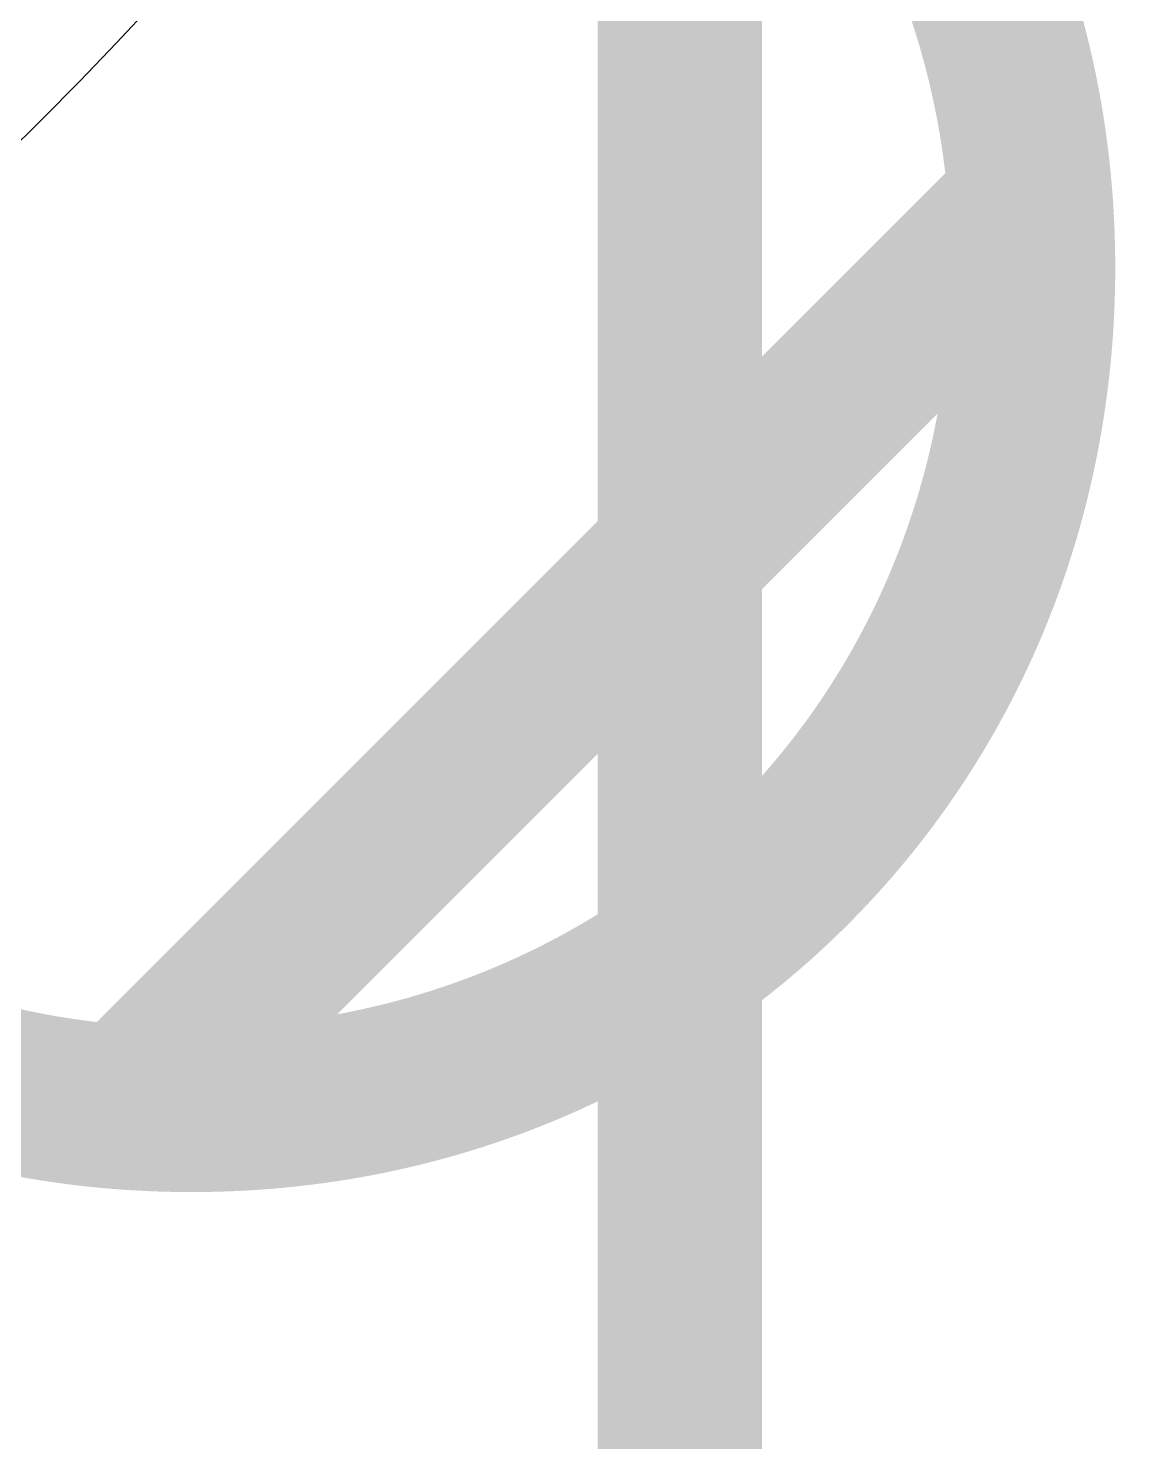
# Model space of a CAD drawing. Header units: inches. Extents: x 15 to 148, y 10 to 111.
# Drawn here: x 142.9199 to 143.042, y 101.6453 to 101.8 of the extents above; entities that cross this region are included whole.
import ezdxf

# ---------------------------------------------------------------- set-up
doc = ezdxf.new("R2010")
doc.units = ezdxf.units.IN
doc.header["$MEASUREMENT"] = 0
doc.layers.add('BLK_12AWG', color=7, linetype='Continuous')

# ---------------------------------------------------------------- blocks, each defined once
blk = doc.blocks.new('CEGHSD')
at = {"const_width": 0.008}
for points in [[(136.809543, 102.309229), (136.809543, 99.553324)], [(136.809543, 102.309229), (136.809543, 99.553324)], [(136.809543, 102.309229), (136.809543, 99.553324)], [(136.823692, 101.405516), (136.823744, 101.405387), (136.823796, 101.405257), (136.823848, 101.405128), (136.823899, 101.404998), (136.82395, 101.404868), (136.824, 101.404737), (136.82405, 101.404607), (136.8241, 101.404476), (136.824149, 101.404345), (136.824197, 101.404214), (136.824245, 101.404082), (136.824293, 101.403951), (136.82434, 101.403819), (136.824387, 101.403687), (136.824433, 101.403554), (136.824479, 101.403422), (136.824525, 101.403289), (136.82457, 101.403155), (136.824614, 101.403022), (136.824659, 101.402889), (136.824702, 101.402755), (136.824746, 101.402621), (136.824789, 101.402487), (136.824831, 101.402352), (136.824873, 101.402218), (136.824914, 101.402083), (136.824955, 101.401948), (136.824996, 101.401813), (136.825036, 101.401677), (136.825076, 101.401541), (136.825115, 101.401405), (136.825153, 101.401269), (136.825192, 101.401133), (136.82523, 101.400996), (136.825267, 101.400859), (136.825285, 101.400791), (136.825304, 101.400722), (136.82534, 101.400585), (136.825377, 101.400448), (136.825412, 101.40031), (136.825447, 101.400172), (136.825482, 101.400035), (136.825516, 101.399896), (136.82555, 101.399758), (136.825583, 101.399619), (136.825616, 101.39948), (136.825648, 101.399341), (136.82568, 101.399202), (136.825712, 101.399063), (136.825743, 101.398923), (136.825773, 101.398783), (136.825803, 101.398643), (136.825833, 101.398503), (136.825862, 101.398363), (136.82589, 101.398222), (136.825919, 101.398081), (136.825946, 101.39794), (136.825974, 101.397799), (136.826, 101.397658), (136.826027, 101.397516), (136.826053, 101.397374), (136.826078, 101.397233), (136.826103, 101.39709), (136.826127, 101.396948), (136.826151, 101.396805), (136.826175, 101.396663), (136.826198, 101.39652), (136.82622, 101.396377), (136.826242, 101.396234), (136.826264, 101.39609), (136.826285, 101.395947), (136.826305, 101.395803), (136.826325, 101.395659), (136.826345, 101.395515), (136.826364, 101.39537), (136.826383, 101.395226), (136.826401, 101.395081), (136.826418, 101.394937), (136.826435, 101.394791), (136.826452, 101.394646), (136.826468, 101.394501), (136.826484, 101.394355), (136.8265, 101.394209), (136.826514, 101.394064), (136.826528, 101.393918), (136.826542, 101.393771), (136.826555, 101.393625), (136.826568, 101.393478), (136.826581, 101.393332), (136.826592, 101.393185), (136.826604, 101.393038), (136.826614, 101.39289), (136.826625, 101.392743), (136.826635, 101.392596), (136.826644, 101.392448), (136.826653, 101.3923), (136.826661, 101.392152), (136.826669, 101.392004), (136.826676, 101.391855), (136.826683, 101.391707), (136.826689, 101.391558), (136.826695, 101.391409), (136.826701, 101.391261), (136.826705, 101.391111), (136.82671, 101.390962), (136.826714, 101.390813), (136.826717, 101.390663), (136.82672, 101.390513), (136.826722, 101.390364), (136.826724, 101.390213), (136.826725, 101.390063), (136.826726, 101.389913), (136.826726, 101.389763)], [(136.823692, 101.405516), (136.823744, 101.405387), (136.823796, 101.405257), (136.823848, 101.405128), (136.823899, 101.404998), (136.82395, 101.404868), (136.824, 101.404737), (136.82405, 101.404607), (136.8241, 101.404476), (136.824149, 101.404345), (136.824197, 101.404214), (136.824245, 101.404082), (136.824293, 101.403951), (136.82434, 101.403819), (136.824387, 101.403687), (136.824433, 101.403554), (136.824479, 101.403422), (136.824525, 101.403289), (136.82457, 101.403155), (136.824614, 101.403022), (136.824659, 101.402889), (136.824702, 101.402755), (136.824746, 101.402621), (136.824789, 101.402487), (136.824831, 101.402352), (136.824873, 101.402218), (136.824914, 101.402083), (136.824955, 101.401948), (136.824996, 101.401813), (136.825036, 101.401677), (136.825076, 101.401541), (136.825115, 101.401405), (136.825153, 101.401269), (136.825192, 101.401133), (136.82523, 101.400996), (136.825267, 101.400859), (136.825285, 101.400791), (136.825304, 101.400722), (136.82534, 101.400585), (136.825377, 101.400448), (136.825412, 101.40031), (136.825447, 101.400172), (136.825482, 101.400035), (136.825516, 101.399896), (136.82555, 101.399758), (136.825583, 101.399619), (136.825616, 101.39948), (136.825648, 101.399341), (136.82568, 101.399202), (136.825712, 101.399063), (136.825743, 101.398923), (136.825773, 101.398783), (136.825803, 101.398643), (136.825833, 101.398503), (136.825862, 101.398363), (136.82589, 101.398222), (136.825919, 101.398081), (136.825946, 101.39794), (136.825974, 101.397799), (136.826, 101.397658), (136.826027, 101.397516), (136.826053, 101.397374), (136.826078, 101.397233), (136.826103, 101.39709), (136.826127, 101.396948), (136.826151, 101.396805), (136.826175, 101.396663), (136.826198, 101.39652), (136.82622, 101.396377), (136.826242, 101.396234), (136.826264, 101.39609), (136.826285, 101.395947), (136.826305, 101.395803), (136.826325, 101.395659), (136.826345, 101.395515), (136.826364, 101.39537), (136.826383, 101.395226), (136.826401, 101.395081), (136.826418, 101.394937), (136.826435, 101.394791), (136.826452, 101.394646), (136.826468, 101.394501), (136.826484, 101.394355), (136.8265, 101.394209), (136.826514, 101.394064), (136.826528, 101.393918), (136.826542, 101.393771), (136.826555, 101.393625), (136.826568, 101.393478), (136.826581, 101.393332), (136.826592, 101.393185), (136.826604, 101.393038), (136.826614, 101.39289), (136.826625, 101.392743), (136.826635, 101.392596), (136.826644, 101.392448), (136.826653, 101.3923), (136.826661, 101.392152), (136.826669, 101.392004), (136.826676, 101.391855), (136.826683, 101.391707), (136.826689, 101.391558), (136.826695, 101.391409), (136.826701, 101.391261), (136.826705, 101.391111), (136.82671, 101.390962), (136.826714, 101.390813), (136.826717, 101.390663), (136.82672, 101.390513), (136.826722, 101.390364), (136.826724, 101.390213), (136.826725, 101.390063), (136.826726, 101.389913), (136.826726, 101.389763)], [(136.823692, 101.405516), (136.823744, 101.405387), (136.823796, 101.405257), (136.823848, 101.405128), (136.823899, 101.404998), (136.82395, 101.404868), (136.824, 101.404737), (136.82405, 101.404607), (136.8241, 101.404476), (136.824149, 101.404345), (136.824197, 101.404214), (136.824245, 101.404082), (136.824293, 101.403951), (136.82434, 101.403819), (136.824387, 101.403687), (136.824433, 101.403554), (136.824479, 101.403422), (136.824525, 101.403289), (136.82457, 101.403155), (136.824614, 101.403022), (136.824659, 101.402889), (136.824702, 101.402755), (136.824746, 101.402621), (136.824789, 101.402487), (136.824831, 101.402352), (136.824873, 101.402218), (136.824914, 101.402083), (136.824955, 101.401948), (136.824996, 101.401813), (136.825036, 101.401677), (136.825076, 101.401541), (136.825115, 101.401405), (136.825153, 101.401269), (136.825192, 101.401133), (136.82523, 101.400996), (136.825267, 101.400859), (136.825285, 101.400791), (136.825304, 101.400722), (136.82534, 101.400585), (136.825377, 101.400448), (136.825412, 101.40031), (136.825447, 101.400172), (136.825482, 101.400035), (136.825516, 101.399896), (136.82555, 101.399758), (136.825583, 101.399619), (136.825616, 101.39948), (136.825648, 101.399341), (136.82568, 101.399202), (136.825712, 101.399063), (136.825743, 101.398923), (136.825773, 101.398783), (136.825803, 101.398643), (136.825833, 101.398503), (136.825862, 101.398363), (136.82589, 101.398222), (136.825919, 101.398081), (136.825946, 101.39794), (136.825974, 101.397799), (136.826, 101.397658), (136.826027, 101.397516), (136.826053, 101.397374), (136.826078, 101.397233), (136.826103, 101.39709), (136.826127, 101.396948), (136.826151, 101.396805), (136.826175, 101.396663), (136.826198, 101.39652), (136.82622, 101.396377), (136.826242, 101.396234), (136.826264, 101.39609), (136.826285, 101.395947), (136.826305, 101.395803), (136.826325, 101.395659), (136.826345, 101.395515), (136.826364, 101.39537), (136.826383, 101.395226), (136.826401, 101.395081), (136.826418, 101.394937), (136.826435, 101.394791), (136.826452, 101.394646), (136.826468, 101.394501), (136.826484, 101.394355), (136.8265, 101.394209), (136.826514, 101.394064), (136.826528, 101.393918), (136.826542, 101.393771), (136.826555, 101.393625), (136.826568, 101.393478), (136.826581, 101.393332), (136.826592, 101.393185), (136.826604, 101.393038), (136.826614, 101.39289), (136.826625, 101.392743), (136.826635, 101.392596), (136.826644, 101.392448), (136.826653, 101.3923), (136.826661, 101.392152), (136.826669, 101.392004), (136.826676, 101.391855), (136.826683, 101.391707), (136.826689, 101.391558), (136.826695, 101.391409), (136.826701, 101.391261), (136.826705, 101.391111), (136.82671, 101.390962), (136.826714, 101.390813), (136.826717, 101.390663), (136.82672, 101.390513), (136.826722, 101.390364), (136.826724, 101.390213), (136.826725, 101.390063), (136.826726, 101.389913), (136.826726, 101.389763)], [(136.782696, 101.348934), (136.826609, 101.392847)], [(136.782696, 101.348934), (136.826609, 101.392847)], [(136.782696, 101.348934), (136.826609, 101.392847)], [(136.785781, 101.348818), (136.785916, 101.348818), (136.786051, 101.348818), (136.786185, 101.34882), (136.78632, 101.348821), (136.786454, 101.348823), (136.786589, 101.348825), (136.786723, 101.348827), (136.786857, 101.348831), (136.786991, 101.348834), (136.787125, 101.348838), (136.787258, 101.348842), (136.787392, 101.348847), (136.787525, 101.348852), (136.787659, 101.348857), (136.787792, 101.348863), (136.787925, 101.34887), (136.788058, 101.348876), (136.78819, 101.348883), (136.788323, 101.348891), (136.788456, 101.348899), (136.788589, 101.348907), (136.788721, 101.348916), (136.788853, 101.348925), (136.788985, 101.348935), (136.789117, 101.348944), (136.789249, 101.348955), (136.78938, 101.348965), (136.789512, 101.348976), (136.789643, 101.348988), (136.789774, 101.349), (136.789905, 101.349012), (136.790037, 101.349024), (136.790167, 101.349037), (136.790298, 101.349051), (136.790429, 101.349064), (136.790559, 101.349079), (136.790689, 101.349094), (136.79082, 101.349109), (136.79095, 101.349124), (136.791079, 101.34914), (136.791209, 101.349156), (136.791339, 101.349172), (136.791468, 101.349189), (136.791598, 101.349206), (136.791727, 101.349224), (136.791856, 101.349242), (136.791985, 101.349261), (136.792113, 101.349279), (136.792242, 101.349299), (136.79237, 101.349318), (136.792499, 101.349338), (136.792627, 101.349359), (136.792755, 101.349379), (136.792883, 101.3494), (136.793011, 101.349422), (136.793138, 101.349444), (136.793266, 101.349466), (136.793393, 101.349489), (136.79352, 101.349512), (136.793647, 101.349535), (136.793774, 101.349559), (136.7939, 101.349583), (136.794027, 101.349607), (136.794153, 101.349632), (136.794279, 101.349657), (136.794405, 101.349683), (136.794531, 101.349709), (136.794657, 101.349736), (136.794783, 101.349763), (136.794908, 101.349789), (136.795033, 101.349817), (136.795158, 101.349845), (136.795283, 101.349873), (136.795408, 101.349902), (136.795533, 101.349931), (136.795657, 101.34996), (136.795781, 101.34999), (136.795905, 101.35002), (136.796029, 101.35005), (136.796153, 101.350081), (136.796277, 101.350112), (136.796401, 101.350144), (136.796524, 101.350176), (136.796647, 101.350208), (136.79677, 101.35024), (136.796893, 101.350273), (136.797016, 101.350307), (136.797138, 101.35034), (136.797261, 101.350374), (136.797383, 101.350409), (136.797505, 101.350443), (136.797626, 101.350479), (136.797748, 101.350514), (136.79787, 101.35055), (136.797991, 101.350586), (136.798112, 101.350623), (136.798233, 101.350659), (136.798354, 101.350697), (136.798475, 101.350734), (136.798595, 101.350772), (136.798715, 101.350811), (136.798835, 101.350849), (136.798955, 101.350889), (136.799075, 101.350928), (136.799195, 101.350967), (136.799314, 101.351007), (136.799433, 101.351048), (136.799552, 101.351089), (136.799671, 101.35113), (136.79979, 101.351171), (136.799909, 101.351213), (136.800027, 101.351255), (136.800145, 101.351298), (136.800263, 101.35134), (136.800381, 101.351384), (136.800498, 101.351427), (136.800616, 101.351471), (136.800733, 101.351515), (136.80085, 101.35156), (136.800967, 101.351605), (136.801083, 101.35165), (136.8012, 101.351696), (136.801316, 101.351742), (136.801433, 101.351788), (136.801548, 101.351835), (136.801664, 101.351881), (136.80178, 101.351929), (136.801895, 101.351976), (136.802011, 101.352024), (136.802126, 101.352073), (136.80224, 101.352121), (136.802355, 101.35217), (136.802469, 101.35222), (136.802583, 101.352269), (136.802698, 101.352319), (136.802811, 101.35237), (136.802925, 101.35242), (136.803039, 101.352471), (136.803152, 101.352522), (136.803264, 101.352574), (136.803377, 101.352626), (136.80349, 101.352678), (136.803603, 101.352731), (136.803715, 101.352784), (136.803827, 101.352837), (136.803939, 101.352891), (136.80405, 101.352945), (136.804162, 101.352999), (136.804273, 101.353053), (136.804384, 101.353109), (136.804495, 101.353164), (136.804605, 101.353219), (136.804716, 101.353275), (136.804826, 101.353331), (136.804936, 101.353388), (136.805046, 101.353445), (136.805156, 101.353502), (136.805265, 101.353559), (136.805374, 101.353617), (136.805483, 101.353675), (136.805592, 101.353734), (136.805701, 101.353792), (136.805809, 101.353852), (136.805917, 101.353911), (136.806025, 101.35397), (136.806133, 101.354031), (136.80624, 101.354091), (136.806348, 101.354152), (136.806455, 101.354213), (136.806562, 101.354274), (136.806668, 101.354335), (136.806775, 101.354397), (136.806881, 101.354459), (136.806987, 101.354522), (136.807093, 101.354585), (136.807198, 101.354648), (136.807304, 101.354711), (136.807409, 101.354775), (136.807514, 101.354839), (136.807618, 101.354904), (136.807723, 101.354968), (136.807827, 101.355033), (136.807931, 101.355099), (136.808035, 101.355164), (136.808139, 101.35523), (136.808242, 101.355296), (136.808345, 101.355363), (136.808448, 101.35543), (136.808551, 101.355497), (136.808653, 101.355564), (136.808755, 101.355632), (136.808857, 101.3557), (136.808959, 101.355768), (136.809061, 101.355837), (136.809162, 101.355906), (136.809263, 101.355975), (136.809364, 101.356045), (136.809465, 101.356114), (136.809565, 101.356185), (136.809665, 101.356255), (136.809765, 101.356326), (136.809865, 101.356397), (136.809964, 101.356468), (136.810064, 101.35654), (136.810163, 101.356612), (136.810262, 101.356684), (136.81036, 101.356756), (136.810459, 101.356829), (136.810557, 101.356902), (136.810655, 101.356976), (136.810752, 101.357049), (136.81085, 101.357123), (136.810947, 101.357197), (136.811044, 101.357272), (136.81114, 101.357346), (136.811237, 101.357422), (136.811333, 101.357497), (136.811429, 101.357572), (136.811525, 101.357648), (136.81162, 101.357725), (136.811715, 101.357801), (136.81181, 101.357878), (136.811905, 101.357955), (136.812, 101.358032), (136.812094, 101.35811), (136.812188, 101.358188), (136.812281, 101.358266), (136.812375, 101.358344), (136.812468, 101.358423), (136.812561, 101.358502), (136.812654, 101.358582), (136.812746, 101.358661), (136.812839, 101.358741), (136.812931, 101.358821), (136.813022, 101.358902), (136.813114, 101.358982), (136.813205, 101.359063), (136.813296, 101.359144), (136.813387, 101.359226), (136.813477, 101.359308), (136.813568, 101.35939), (136.813658, 101.359472), (136.813748, 101.359555), (136.813837, 101.359638), (136.813926, 101.359721), (136.814015, 101.359804), (136.814104, 101.359888), (136.814192, 101.359972), (136.814281, 101.360056), (136.814368, 101.360141), (136.814456, 101.360226), (136.814544, 101.360311), (136.814631, 101.360396), (136.814718, 101.360481), (136.814804, 101.360567), (136.81489, 101.360653), (136.814977, 101.36074), (136.815063, 101.360826), (136.815233, 101.361), (136.815318, 101.361088), (136.815403, 101.361175), (136.815487, 101.361263), (136.815572, 101.361352), (136.815655, 101.36144), (136.815739, 101.361529), (136.815823, 101.361618), (136.815906, 101.361707), (136.815989, 101.361796), (136.816071, 101.361886), (136.816154, 101.361976), (136.816236, 101.362066), (136.816318, 101.362157), (136.816399, 101.362247), (136.81648, 101.362339), (136.816561, 101.362429), (136.816642, 101.362521), (136.816722, 101.362613), (136.816803, 101.362705), (136.816883, 101.362797), (136.816962, 101.36289), (136.817041, 101.362982), (136.81712, 101.363076), (136.817199, 101.363168), (136.817277, 101.363262), (136.817356, 101.363356), (136.817434, 101.36345), (136.817511, 101.363544), (136.817589, 101.363639), (136.817666, 101.363733), (136.817742, 101.363828), (136.817819, 101.363924), (136.817895, 101.364019), (136.817971, 101.364114), (136.818047, 101.364211), (136.818122, 101.364307), (136.818198, 101.364403), (136.818272, 101.3645), (136.818347, 101.364597), (136.818421, 101.364694), (136.818495, 101.364791), (136.818568, 101.364889), (136.818642, 101.364987), (136.818715, 101.365085), (136.818788, 101.365183), (136.81886, 101.365282), (136.818932, 101.365381), (136.819004, 101.365479), (136.819076, 101.365579), (136.819147, 101.365678), (136.819218, 101.365778), (136.819289, 101.365878), (136.819359, 101.365978), (136.819429, 101.366079), (136.819499, 101.366179), (136.819568, 101.36628), (136.819638, 101.366381), (136.819707, 101.366483), (136.819775, 101.366584), (136.819844, 101.366686), (136.819912, 101.366788), (136.819979, 101.36689), (136.820047, 101.366993), (136.820114, 101.367096), (136.820181, 101.367198), (136.820247, 101.367302), (136.820313, 101.367405), (136.820379, 101.367509), (136.820445, 101.367613), (136.82051, 101.367716), (136.820575, 101.367821), (136.82064, 101.367925), (136.820704, 101.36803), (136.820768, 101.368135), (136.820832, 101.36824), (136.820896, 101.368345), (136.820959, 101.368451), (136.821022, 101.368557), (136.821084, 101.368663), (136.821146, 101.368769), (136.82127, 101.368982), (136.821331, 101.369089), (136.821392, 101.369196), (136.821453, 101.369303), (136.821513, 101.369411), (136.821573, 101.369518), (136.821633, 101.369627), (136.821692, 101.369735), (136.821751, 101.369843), (136.82181, 101.369952), (136.821868, 101.370061), (136.821927, 101.370169), (136.821984, 101.370279), (136.822042, 101.370388), (136.822099, 101.370498), (136.822213, 101.370718), (136.822268, 101.370828), (136.822324, 101.370938), (136.82238, 101.371049), (136.822435, 101.37116), (136.822545, 101.371382), (136.822653, 101.371605), (136.822707, 101.371717), (136.82276, 101.371829), (136.822813, 101.371941), (136.822865, 101.372053), (136.822918, 101.372166), (136.82297, 101.372279), (136.823021, 101.372392), (136.823073, 101.372505), (136.823124, 101.372619), (136.823174, 101.372733), (136.823225, 101.372846), (136.823274, 101.37296), (136.823324, 101.373074), (136.823374, 101.373189), (136.823471, 101.373418), (136.823567, 101.373648), (136.823615, 101.373764), (136.823662, 101.373879), (136.823709, 101.373995), (136.823756, 101.374111), (136.823802, 101.374227), (136.823848, 101.374344), (136.823894, 101.37446), (136.823939, 101.374577), (136.823984, 101.374694), (136.824028, 101.374811), (136.824072, 101.374928), (136.824116, 101.375045), (136.82416, 101.375163), (136.824203, 101.375281), (136.824246, 101.375399), (136.824289, 101.375517), (136.824331, 101.375635), (136.824372, 101.375753), (136.824414, 101.375872), (136.824455, 101.375991), (136.824496, 101.37611), (136.824536, 101.376229), (136.824576, 101.376349), (136.824616, 101.376468), (136.824655, 101.376588), (136.824694, 101.376708), (136.824733, 101.376828), (136.824772, 101.376949), (136.824847, 101.37719), (136.824884, 101.377311), (136.824921, 101.377431), (136.824958, 101.377553), (136.824994, 101.377674), (136.82503, 101.377796), (136.825065, 101.377917), (136.8251, 101.378039), (136.825135, 101.378161), (136.82517, 101.378283), (136.825203, 101.378405), (136.825237, 101.378528), (136.82527, 101.378651), (136.825303, 101.378774), (136.825336, 101.378896), (136.825368, 101.37902), (136.8254, 101.379143), (136.825432, 101.379266), (136.825463, 101.37939), (136.825494, 101.379514), (136.825524, 101.379638), (136.825554, 101.379762), (136.825584, 101.379887), (136.825613, 101.380011), (136.825642, 101.380136), (136.82567, 101.380261), (136.825699, 101.380385), (136.825727, 101.380511), (136.825754, 101.380636), (136.825781, 101.380761), (136.825808, 101.380887), (136.825835, 101.381013), (136.825861, 101.381139), (136.825886, 101.381264), (136.825911, 101.38139), (136.825936, 101.381517), (136.825961, 101.381644), (136.825985, 101.38177), (136.826009, 101.381897), (136.826032, 101.382024), (136.826055, 101.382151), (136.826077, 101.382278), (136.8261, 101.382406), (136.826122, 101.382533), (136.826143, 101.382661), (136.826164, 101.382789), (136.826185, 101.382917), (136.826205, 101.383045), (136.826226, 101.383174), (136.826245, 101.383302), (136.826264, 101.38343), (136.826283, 101.383559), (136.826302, 101.383688), (136.82632, 101.383817), (136.826337, 101.383946), (136.826355, 101.384076), (136.826372, 101.384205), (136.826388, 101.384335), (136.826404, 101.384464), (136.82642, 101.384594), (136.826435, 101.384724), (136.82645, 101.384854), (136.826465, 101.384985), (136.826479, 101.385115), (136.826493, 101.385246), (136.826506, 101.385376), (136.826519, 101.385507), (136.826532, 101.385638), (136.826544, 101.385769), (136.826556, 101.385901), (136.826567, 101.386032), (136.826578, 101.386163), (136.826589, 101.386295), (136.8266, 101.386427), (136.826609, 101.386559), (136.826619, 101.386691), (136.826628, 101.386823), (136.826637, 101.386955), (136.826645, 101.387088), (136.826653, 101.38722), (136.82666, 101.387353), (136.826667, 101.387486), (136.826674, 101.387619), (136.82668, 101.387752), (136.826686, 101.387885), (136.826692, 101.388018), (136.826697, 101.388152), (136.826702, 101.388285), (136.826705, 101.388419), (136.826709, 101.388553), (136.826713, 101.388687), (136.826716, 101.388821), (136.826718, 101.388955), (136.826721, 101.389089), (136.826723, 101.389224), (136.826724, 101.389358), (136.826725, 101.389493), (136.826726, 101.389627), (136.826726, 101.389763)], [(136.785781, 101.348818), (136.785916, 101.348818), (136.786051, 101.348818), (136.786185, 101.34882), (136.78632, 101.348821), (136.786454, 101.348823), (136.786589, 101.348825), (136.786723, 101.348827), (136.786857, 101.348831), (136.786991, 101.348834), (136.787125, 101.348838), (136.787258, 101.348842), (136.787392, 101.348847), (136.787525, 101.348852), (136.787659, 101.348857), (136.787792, 101.348863), (136.787925, 101.34887), (136.788058, 101.348876), (136.78819, 101.348883), (136.788323, 101.348891), (136.788456, 101.348899), (136.788589, 101.348907), (136.788721, 101.348916), (136.788853, 101.348925), (136.788985, 101.348935), (136.789117, 101.348944), (136.789249, 101.348955), (136.78938, 101.348965), (136.789512, 101.348976), (136.789643, 101.348988), (136.789774, 101.349), (136.789905, 101.349012), (136.790037, 101.349024), (136.790167, 101.349037), (136.790298, 101.349051), (136.790429, 101.349064), (136.790559, 101.349079), (136.790689, 101.349094), (136.79082, 101.349109), (136.79095, 101.349124), (136.791079, 101.34914), (136.791209, 101.349156), (136.791339, 101.349172), (136.791468, 101.349189), (136.791598, 101.349206), (136.791727, 101.349224), (136.791856, 101.349242), (136.791985, 101.349261), (136.792113, 101.349279), (136.792242, 101.349299), (136.79237, 101.349318), (136.792499, 101.349338), (136.792627, 101.349359), (136.792755, 101.349379), (136.792883, 101.3494), (136.793011, 101.349422), (136.793138, 101.349444), (136.793266, 101.349466), (136.793393, 101.349489), (136.79352, 101.349512), (136.793647, 101.349535), (136.793774, 101.349559), (136.7939, 101.349583), (136.794027, 101.349607), (136.794153, 101.349632), (136.794279, 101.349657), (136.794405, 101.349683), (136.794531, 101.349709), (136.794657, 101.349736), (136.794783, 101.349763), (136.794908, 101.349789), (136.795033, 101.349817), (136.795158, 101.349845), (136.795283, 101.349873), (136.795408, 101.349902), (136.795533, 101.349931), (136.795657, 101.34996), (136.795781, 101.34999), (136.795905, 101.35002), (136.796029, 101.35005), (136.796153, 101.350081), (136.796277, 101.350112), (136.796401, 101.350144), (136.796524, 101.350176), (136.796647, 101.350208), (136.79677, 101.35024), (136.796893, 101.350273), (136.797016, 101.350307), (136.797138, 101.35034), (136.797261, 101.350374), (136.797383, 101.350409), (136.797505, 101.350443), (136.797626, 101.350479), (136.797748, 101.350514), (136.79787, 101.35055), (136.797991, 101.350586), (136.798112, 101.350623), (136.798233, 101.350659), (136.798354, 101.350697), (136.798475, 101.350734), (136.798595, 101.350772), (136.798715, 101.350811), (136.798835, 101.350849), (136.798955, 101.350889), (136.799075, 101.350928), (136.799195, 101.350967), (136.799314, 101.351007), (136.799433, 101.351048), (136.799552, 101.351089), (136.799671, 101.35113), (136.79979, 101.351171), (136.799909, 101.351213), (136.800027, 101.351255), (136.800145, 101.351298), (136.800263, 101.35134), (136.800381, 101.351384), (136.800498, 101.351427), (136.800616, 101.351471), (136.800733, 101.351515), (136.80085, 101.35156), (136.800967, 101.351605), (136.801083, 101.35165), (136.8012, 101.351696), (136.801316, 101.351742), (136.801433, 101.351788), (136.801548, 101.351835), (136.801664, 101.351881), (136.80178, 101.351929), (136.801895, 101.351976), (136.802011, 101.352024), (136.802126, 101.352073), (136.80224, 101.352121), (136.802355, 101.35217), (136.802469, 101.35222), (136.802583, 101.352269), (136.802698, 101.352319), (136.802811, 101.35237), (136.802925, 101.35242), (136.803039, 101.352471), (136.803152, 101.352522), (136.803264, 101.352574), (136.803377, 101.352626), (136.80349, 101.352678), (136.803603, 101.352731), (136.803715, 101.352784), (136.803827, 101.352837), (136.803939, 101.352891), (136.80405, 101.352945), (136.804162, 101.352999), (136.804273, 101.353053), (136.804384, 101.353109), (136.804495, 101.353164), (136.804605, 101.353219), (136.804716, 101.353275), (136.804826, 101.353331), (136.804936, 101.353388), (136.805046, 101.353445), (136.805156, 101.353502), (136.805265, 101.353559), (136.805374, 101.353617), (136.805483, 101.353675), (136.805592, 101.353734), (136.805701, 101.353792), (136.805809, 101.353852), (136.805917, 101.353911), (136.806025, 101.35397), (136.806133, 101.354031), (136.80624, 101.354091), (136.806348, 101.354152), (136.806455, 101.354213), (136.806562, 101.354274), (136.806668, 101.354335), (136.806775, 101.354397), (136.806881, 101.354459), (136.806987, 101.354522), (136.807093, 101.354585), (136.807198, 101.354648), (136.807304, 101.354711), (136.807409, 101.354775), (136.807514, 101.354839), (136.807618, 101.354904), (136.807723, 101.354968), (136.807827, 101.355033), (136.807931, 101.355099), (136.808035, 101.355164), (136.808139, 101.35523), (136.808242, 101.355296), (136.808345, 101.355363), (136.808448, 101.35543), (136.808551, 101.355497), (136.808653, 101.355564), (136.808755, 101.355632), (136.808857, 101.3557), (136.808959, 101.355768), (136.809061, 101.355837), (136.809162, 101.355906), (136.809263, 101.355975), (136.809364, 101.356045), (136.809465, 101.356114), (136.809565, 101.356185), (136.809665, 101.356255), (136.809765, 101.356326), (136.809865, 101.356397), (136.809964, 101.356468), (136.810064, 101.35654), (136.810163, 101.356612), (136.810262, 101.356684), (136.81036, 101.356756), (136.810459, 101.356829), (136.810557, 101.356902), (136.810655, 101.356976), (136.810752, 101.357049), (136.81085, 101.357123), (136.810947, 101.357197), (136.811044, 101.357272), (136.81114, 101.357346), (136.811237, 101.357422), (136.811333, 101.357497), (136.811429, 101.357572), (136.811525, 101.357648), (136.81162, 101.357725), (136.811715, 101.357801), (136.81181, 101.357878), (136.811905, 101.357955), (136.812, 101.358032), (136.812094, 101.35811), (136.812188, 101.358188), (136.812281, 101.358266), (136.812375, 101.358344), (136.812468, 101.358423), (136.812561, 101.358502), (136.812654, 101.358582), (136.812746, 101.358661), (136.812839, 101.358741), (136.812931, 101.358821), (136.813022, 101.358902), (136.813114, 101.358982), (136.813205, 101.359063), (136.813296, 101.359144), (136.813387, 101.359226), (136.813477, 101.359308), (136.813568, 101.35939), (136.813658, 101.359472), (136.813748, 101.359555), (136.813837, 101.359638), (136.813926, 101.359721), (136.814015, 101.359804), (136.814104, 101.359888), (136.814192, 101.359972), (136.814281, 101.360056), (136.814368, 101.360141), (136.814456, 101.360226), (136.814544, 101.360311), (136.814631, 101.360396), (136.814718, 101.360481), (136.814804, 101.360567), (136.81489, 101.360653), (136.814977, 101.36074), (136.815063, 101.360826), (136.815233, 101.361), (136.815318, 101.361088), (136.815403, 101.361175), (136.815487, 101.361263), (136.815572, 101.361352), (136.815655, 101.36144), (136.815739, 101.361529), (136.815823, 101.361618), (136.815906, 101.361707), (136.815989, 101.361796), (136.816071, 101.361886), (136.816154, 101.361976), (136.816236, 101.362066), (136.816318, 101.362157), (136.816399, 101.362247), (136.81648, 101.362339), (136.816561, 101.362429), (136.816642, 101.362521), (136.816722, 101.362613), (136.816803, 101.362705), (136.816883, 101.362797), (136.816962, 101.36289), (136.817041, 101.362982), (136.81712, 101.363076), (136.817199, 101.363168), (136.817277, 101.363262), (136.817356, 101.363356), (136.817434, 101.36345), (136.817511, 101.363544), (136.817589, 101.363639), (136.817666, 101.363733), (136.817742, 101.363828), (136.817819, 101.363924), (136.817895, 101.364019), (136.817971, 101.364114), (136.818047, 101.364211), (136.818122, 101.364307), (136.818198, 101.364403), (136.818272, 101.3645), (136.818347, 101.364597), (136.818421, 101.364694), (136.818495, 101.364791), (136.818568, 101.364889), (136.818642, 101.364987), (136.818715, 101.365085), (136.818788, 101.365183), (136.81886, 101.365282), (136.818932, 101.365381), (136.819004, 101.365479), (136.819076, 101.365579), (136.819147, 101.365678), (136.819218, 101.365778), (136.819289, 101.365878), (136.819359, 101.365978), (136.819429, 101.366079), (136.819499, 101.366179), (136.819568, 101.36628), (136.819638, 101.366381), (136.819707, 101.366483), (136.819775, 101.366584), (136.819844, 101.366686), (136.819912, 101.366788), (136.819979, 101.36689), (136.820047, 101.366993), (136.820114, 101.367096), (136.820181, 101.367198), (136.820247, 101.367302), (136.820313, 101.367405), (136.820379, 101.367509), (136.820445, 101.367613), (136.82051, 101.367716), (136.820575, 101.367821), (136.82064, 101.367925), (136.820704, 101.36803), (136.820768, 101.368135), (136.820832, 101.36824), (136.820896, 101.368345), (136.820959, 101.368451), (136.821022, 101.368557), (136.821084, 101.368663), (136.821146, 101.368769), (136.82127, 101.368982), (136.821331, 101.369089), (136.821392, 101.369196), (136.821453, 101.369303), (136.821513, 101.369411), (136.821573, 101.369518), (136.821633, 101.369627), (136.821692, 101.369735), (136.821751, 101.369843), (136.82181, 101.369952), (136.821868, 101.370061), (136.821927, 101.370169), (136.821984, 101.370279), (136.822042, 101.370388), (136.822099, 101.370498), (136.822213, 101.370718), (136.822268, 101.370828), (136.822324, 101.370938), (136.82238, 101.371049), (136.822435, 101.37116), (136.822545, 101.371382), (136.822653, 101.371605), (136.822707, 101.371717), (136.82276, 101.371829), (136.822813, 101.371941), (136.822865, 101.372053), (136.822918, 101.372166), (136.82297, 101.372279), (136.823021, 101.372392), (136.823073, 101.372505), (136.823124, 101.372619), (136.823174, 101.372733), (136.823225, 101.372846), (136.823274, 101.37296), (136.823324, 101.373074), (136.823374, 101.373189), (136.823471, 101.373418), (136.823567, 101.373648), (136.823615, 101.373764), (136.823662, 101.373879), (136.823709, 101.373995), (136.823756, 101.374111), (136.823802, 101.374227), (136.823848, 101.374344), (136.823894, 101.37446), (136.823939, 101.374577), (136.823984, 101.374694), (136.824028, 101.374811), (136.824072, 101.374928), (136.824116, 101.375045), (136.82416, 101.375163), (136.824203, 101.375281), (136.824246, 101.375399), (136.824289, 101.375517), (136.824331, 101.375635), (136.824372, 101.375753), (136.824414, 101.375872), (136.824455, 101.375991), (136.824496, 101.37611), (136.824536, 101.376229), (136.824576, 101.376349), (136.824616, 101.376468), (136.824655, 101.376588), (136.824694, 101.376708), (136.824733, 101.376828), (136.824772, 101.376949), (136.824847, 101.37719), (136.824884, 101.377311), (136.824921, 101.377431), (136.824958, 101.377553), (136.824994, 101.377674), (136.82503, 101.377796), (136.825065, 101.377917), (136.8251, 101.378039), (136.825135, 101.378161), (136.82517, 101.378283), (136.825203, 101.378405), (136.825237, 101.378528), (136.82527, 101.378651), (136.825303, 101.378774), (136.825336, 101.378896), (136.825368, 101.37902), (136.8254, 101.379143), (136.825432, 101.379266), (136.825463, 101.37939), (136.825494, 101.379514), (136.825524, 101.379638), (136.825554, 101.379762), (136.825584, 101.379887), (136.825613, 101.380011), (136.825642, 101.380136), (136.82567, 101.380261), (136.825699, 101.380385), (136.825727, 101.380511), (136.825754, 101.380636), (136.825781, 101.380761), (136.825808, 101.380887), (136.825835, 101.381013), (136.825861, 101.381139), (136.825886, 101.381264), (136.825911, 101.38139), (136.825936, 101.381517), (136.825961, 101.381644), (136.825985, 101.38177), (136.826009, 101.381897), (136.826032, 101.382024), (136.826055, 101.382151), (136.826077, 101.382278), (136.8261, 101.382406), (136.826122, 101.382533), (136.826143, 101.382661), (136.826164, 101.382789), (136.826185, 101.382917), (136.826205, 101.383045), (136.826226, 101.383174), (136.826245, 101.383302), (136.826264, 101.38343), (136.826283, 101.383559), (136.826302, 101.383688), (136.82632, 101.383817), (136.826337, 101.383946), (136.826355, 101.384076), (136.826372, 101.384205), (136.826388, 101.384335), (136.826404, 101.384464), (136.82642, 101.384594), (136.826435, 101.384724), (136.82645, 101.384854), (136.826465, 101.384985), (136.826479, 101.385115), (136.826493, 101.385246), (136.826506, 101.385376), (136.826519, 101.385507), (136.826532, 101.385638), (136.826544, 101.385769), (136.826556, 101.385901), (136.826567, 101.386032), (136.826578, 101.386163), (136.826589, 101.386295), (136.8266, 101.386427), (136.826609, 101.386559), (136.826619, 101.386691), (136.826628, 101.386823), (136.826637, 101.386955), (136.826645, 101.387088), (136.826653, 101.38722), (136.82666, 101.387353), (136.826667, 101.387486), (136.826674, 101.387619), (136.82668, 101.387752), (136.826686, 101.387885), (136.826692, 101.388018), (136.826697, 101.388152), (136.826702, 101.388285), (136.826705, 101.388419), (136.826709, 101.388553), (136.826713, 101.388687), (136.826716, 101.388821), (136.826718, 101.388955), (136.826721, 101.389089), (136.826723, 101.389224), (136.826724, 101.389358), (136.826725, 101.389493), (136.826726, 101.389627), (136.826726, 101.389763)], [(136.785781, 101.348818), (136.785916, 101.348818), (136.786051, 101.348818), (136.786185, 101.34882), (136.78632, 101.348821), (136.786454, 101.348823), (136.786589, 101.348825), (136.786723, 101.348827), (136.786857, 101.348831), (136.786991, 101.348834), (136.787125, 101.348838), (136.787258, 101.348842), (136.787392, 101.348847), (136.787525, 101.348852), (136.787659, 101.348857), (136.787792, 101.348863), (136.787925, 101.34887), (136.788058, 101.348876), (136.78819, 101.348883), (136.788323, 101.348891), (136.788456, 101.348899), (136.788589, 101.348907), (136.788721, 101.348916), (136.788853, 101.348925), (136.788985, 101.348935), (136.789117, 101.348944), (136.789249, 101.348955), (136.78938, 101.348965), (136.789512, 101.348976), (136.789643, 101.348988), (136.789774, 101.349), (136.789905, 101.349012), (136.790037, 101.349024), (136.790167, 101.349037), (136.790298, 101.349051), (136.790429, 101.349064), (136.790559, 101.349079), (136.790689, 101.349094), (136.79082, 101.349109), (136.79095, 101.349124), (136.791079, 101.34914), (136.791209, 101.349156), (136.791339, 101.349172), (136.791468, 101.349189), (136.791598, 101.349206), (136.791727, 101.349224), (136.791856, 101.349242), (136.791985, 101.349261), (136.792113, 101.349279), (136.792242, 101.349299), (136.79237, 101.349318), (136.792499, 101.349338), (136.792627, 101.349359), (136.792755, 101.349379), (136.792883, 101.3494), (136.793011, 101.349422), (136.793138, 101.349444), (136.793266, 101.349466), (136.793393, 101.349489), (136.79352, 101.349512), (136.793647, 101.349535), (136.793774, 101.349559), (136.7939, 101.349583), (136.794027, 101.349607), (136.794153, 101.349632), (136.794279, 101.349657), (136.794405, 101.349683), (136.794531, 101.349709), (136.794657, 101.349736), (136.794783, 101.349763), (136.794908, 101.349789), (136.795033, 101.349817), (136.795158, 101.349845), (136.795283, 101.349873), (136.795408, 101.349902), (136.795533, 101.349931), (136.795657, 101.34996), (136.795781, 101.34999), (136.795905, 101.35002), (136.796029, 101.35005), (136.796153, 101.350081), (136.796277, 101.350112), (136.796401, 101.350144), (136.796524, 101.350176), (136.796647, 101.350208), (136.79677, 101.35024), (136.796893, 101.350273), (136.797016, 101.350307), (136.797138, 101.35034), (136.797261, 101.350374), (136.797383, 101.350409), (136.797505, 101.350443), (136.797626, 101.350479), (136.797748, 101.350514), (136.79787, 101.35055), (136.797991, 101.350586), (136.798112, 101.350623), (136.798233, 101.350659), (136.798354, 101.350697), (136.798475, 101.350734), (136.798595, 101.350772), (136.798715, 101.350811), (136.798835, 101.350849), (136.798955, 101.350889), (136.799075, 101.350928), (136.799195, 101.350967), (136.799314, 101.351007), (136.799433, 101.351048), (136.799552, 101.351089), (136.799671, 101.35113), (136.79979, 101.351171), (136.799909, 101.351213), (136.800027, 101.351255), (136.800145, 101.351298), (136.800263, 101.35134), (136.800381, 101.351384), (136.800498, 101.351427), (136.800616, 101.351471), (136.800733, 101.351515), (136.80085, 101.35156), (136.800967, 101.351605), (136.801083, 101.35165), (136.8012, 101.351696), (136.801316, 101.351742), (136.801433, 101.351788), (136.801548, 101.351835), (136.801664, 101.351881), (136.80178, 101.351929), (136.801895, 101.351976), (136.802011, 101.352024), (136.802126, 101.352073), (136.80224, 101.352121), (136.802355, 101.35217), (136.802469, 101.35222), (136.802583, 101.352269), (136.802698, 101.352319), (136.802811, 101.35237), (136.802925, 101.35242), (136.803039, 101.352471), (136.803152, 101.352522), (136.803264, 101.352574), (136.803377, 101.352626), (136.80349, 101.352678), (136.803603, 101.352731), (136.803715, 101.352784), (136.803827, 101.352837), (136.803939, 101.352891), (136.80405, 101.352945), (136.804162, 101.352999), (136.804273, 101.353053), (136.804384, 101.353109), (136.804495, 101.353164), (136.804605, 101.353219), (136.804716, 101.353275), (136.804826, 101.353331), (136.804936, 101.353388), (136.805046, 101.353445), (136.805156, 101.353502), (136.805265, 101.353559), (136.805374, 101.353617), (136.805483, 101.353675), (136.805592, 101.353734), (136.805701, 101.353792), (136.805809, 101.353852), (136.805917, 101.353911), (136.806025, 101.35397), (136.806133, 101.354031), (136.80624, 101.354091), (136.806348, 101.354152), (136.806455, 101.354213), (136.806562, 101.354274), (136.806668, 101.354335), (136.806775, 101.354397), (136.806881, 101.354459), (136.806987, 101.354522), (136.807093, 101.354585), (136.807198, 101.354648), (136.807304, 101.354711), (136.807409, 101.354775), (136.807514, 101.354839), (136.807618, 101.354904), (136.807723, 101.354968), (136.807827, 101.355033), (136.807931, 101.355099), (136.808035, 101.355164), (136.808139, 101.35523), (136.808242, 101.355296), (136.808345, 101.355363), (136.808448, 101.35543), (136.808551, 101.355497), (136.808653, 101.355564), (136.808755, 101.355632), (136.808857, 101.3557), (136.808959, 101.355768), (136.809061, 101.355837), (136.809162, 101.355906), (136.809263, 101.355975), (136.809364, 101.356045), (136.809465, 101.356114), (136.809565, 101.356185), (136.809665, 101.356255), (136.809765, 101.356326), (136.809865, 101.356397), (136.809964, 101.356468), (136.810064, 101.35654), (136.810163, 101.356612), (136.810262, 101.356684), (136.81036, 101.356756), (136.810459, 101.356829), (136.810557, 101.356902), (136.810655, 101.356976), (136.810752, 101.357049), (136.81085, 101.357123), (136.810947, 101.357197), (136.811044, 101.357272), (136.81114, 101.357346), (136.811237, 101.357422), (136.811333, 101.357497), (136.811429, 101.357572), (136.811525, 101.357648), (136.81162, 101.357725), (136.811715, 101.357801), (136.81181, 101.357878), (136.811905, 101.357955), (136.812, 101.358032), (136.812094, 101.35811), (136.812188, 101.358188), (136.812281, 101.358266), (136.812375, 101.358344), (136.812468, 101.358423), (136.812561, 101.358502), (136.812654, 101.358582), (136.812746, 101.358661), (136.812839, 101.358741), (136.812931, 101.358821), (136.813022, 101.358902), (136.813114, 101.358982), (136.813205, 101.359063), (136.813296, 101.359144), (136.813387, 101.359226), (136.813477, 101.359308), (136.813568, 101.35939), (136.813658, 101.359472), (136.813748, 101.359555), (136.813837, 101.359638), (136.813926, 101.359721), (136.814015, 101.359804), (136.814104, 101.359888), (136.814192, 101.359972), (136.814281, 101.360056), (136.814368, 101.360141), (136.814456, 101.360226), (136.814544, 101.360311), (136.814631, 101.360396), (136.814718, 101.360481), (136.814804, 101.360567), (136.81489, 101.360653), (136.814977, 101.36074), (136.815063, 101.360826), (136.815233, 101.361), (136.815318, 101.361088), (136.815403, 101.361175), (136.815487, 101.361263), (136.815572, 101.361352), (136.815655, 101.36144), (136.815739, 101.361529), (136.815823, 101.361618), (136.815906, 101.361707), (136.815989, 101.361796), (136.816071, 101.361886), (136.816154, 101.361976), (136.816236, 101.362066), (136.816318, 101.362157), (136.816399, 101.362247), (136.81648, 101.362339), (136.816561, 101.362429), (136.816642, 101.362521), (136.816722, 101.362613), (136.816803, 101.362705), (136.816883, 101.362797), (136.816962, 101.36289), (136.817041, 101.362982), (136.81712, 101.363076), (136.817199, 101.363168), (136.817277, 101.363262), (136.817356, 101.363356), (136.817434, 101.36345), (136.817511, 101.363544), (136.817589, 101.363639), (136.817666, 101.363733), (136.817742, 101.363828), (136.817819, 101.363924), (136.817895, 101.364019), (136.817971, 101.364114), (136.818047, 101.364211), (136.818122, 101.364307), (136.818198, 101.364403), (136.818272, 101.3645), (136.818347, 101.364597), (136.818421, 101.364694), (136.818495, 101.364791), (136.818568, 101.364889), (136.818642, 101.364987), (136.818715, 101.365085), (136.818788, 101.365183), (136.81886, 101.365282), (136.818932, 101.365381), (136.819004, 101.365479), (136.819076, 101.365579), (136.819147, 101.365678), (136.819218, 101.365778), (136.819289, 101.365878), (136.819359, 101.365978), (136.819429, 101.366079), (136.819499, 101.366179), (136.819568, 101.36628), (136.819638, 101.366381), (136.819707, 101.366483), (136.819775, 101.366584), (136.819844, 101.366686), (136.819912, 101.366788), (136.819979, 101.36689), (136.820047, 101.366993), (136.820114, 101.367096), (136.820181, 101.367198), (136.820247, 101.367302), (136.820313, 101.367405), (136.820379, 101.367509), (136.820445, 101.367613), (136.82051, 101.367716), (136.820575, 101.367821), (136.82064, 101.367925), (136.820704, 101.36803), (136.820768, 101.368135), (136.820832, 101.36824), (136.820896, 101.368345), (136.820959, 101.368451), (136.821022, 101.368557), (136.821084, 101.368663), (136.821146, 101.368769), (136.82127, 101.368982), (136.821331, 101.369089), (136.821392, 101.369196), (136.821453, 101.369303), (136.821513, 101.369411), (136.821573, 101.369518), (136.821633, 101.369627), (136.821692, 101.369735), (136.821751, 101.369843), (136.82181, 101.369952), (136.821868, 101.370061), (136.821927, 101.370169), (136.821984, 101.370279), (136.822042, 101.370388), (136.822099, 101.370498), (136.822213, 101.370718), (136.822268, 101.370828), (136.822324, 101.370938), (136.82238, 101.371049), (136.822435, 101.37116), (136.822545, 101.371382), (136.822653, 101.371605), (136.822707, 101.371717), (136.82276, 101.371829), (136.822813, 101.371941), (136.822865, 101.372053), (136.822918, 101.372166), (136.82297, 101.372279), (136.823021, 101.372392), (136.823073, 101.372505), (136.823124, 101.372619), (136.823174, 101.372733), (136.823225, 101.372846), (136.823274, 101.37296), (136.823324, 101.373074), (136.823374, 101.373189), (136.823471, 101.373418), (136.823567, 101.373648), (136.823615, 101.373764), (136.823662, 101.373879), (136.823709, 101.373995), (136.823756, 101.374111), (136.823802, 101.374227), (136.823848, 101.374344), (136.823894, 101.37446), (136.823939, 101.374577), (136.823984, 101.374694), (136.824028, 101.374811), (136.824072, 101.374928), (136.824116, 101.375045), (136.82416, 101.375163), (136.824203, 101.375281), (136.824246, 101.375399), (136.824289, 101.375517), (136.824331, 101.375635), (136.824372, 101.375753), (136.824414, 101.375872), (136.824455, 101.375991), (136.824496, 101.37611), (136.824536, 101.376229), (136.824576, 101.376349), (136.824616, 101.376468), (136.824655, 101.376588), (136.824694, 101.376708), (136.824733, 101.376828), (136.824772, 101.376949), (136.824847, 101.37719), (136.824884, 101.377311), (136.824921, 101.377431), (136.824958, 101.377553), (136.824994, 101.377674), (136.82503, 101.377796), (136.825065, 101.377917), (136.8251, 101.378039), (136.825135, 101.378161), (136.82517, 101.378283), (136.825203, 101.378405), (136.825237, 101.378528), (136.82527, 101.378651), (136.825303, 101.378774), (136.825336, 101.378896), (136.825368, 101.37902), (136.8254, 101.379143), (136.825432, 101.379266), (136.825463, 101.37939), (136.825494, 101.379514), (136.825524, 101.379638), (136.825554, 101.379762), (136.825584, 101.379887), (136.825613, 101.380011), (136.825642, 101.380136), (136.82567, 101.380261), (136.825699, 101.380385), (136.825727, 101.380511), (136.825754, 101.380636), (136.825781, 101.380761), (136.825808, 101.380887), (136.825835, 101.381013), (136.825861, 101.381139), (136.825886, 101.381264), (136.825911, 101.38139), (136.825936, 101.381517), (136.825961, 101.381644), (136.825985, 101.38177), (136.826009, 101.381897), (136.826032, 101.382024), (136.826055, 101.382151), (136.826077, 101.382278), (136.8261, 101.382406), (136.826122, 101.382533), (136.826143, 101.382661), (136.826164, 101.382789), (136.826185, 101.382917), (136.826205, 101.383045), (136.826226, 101.383174), (136.826245, 101.383302), (136.826264, 101.38343), (136.826283, 101.383559), (136.826302, 101.383688), (136.82632, 101.383817), (136.826337, 101.383946), (136.826355, 101.384076), (136.826372, 101.384205), (136.826388, 101.384335), (136.826404, 101.384464), (136.82642, 101.384594), (136.826435, 101.384724), (136.82645, 101.384854), (136.826465, 101.384985), (136.826479, 101.385115), (136.826493, 101.385246), (136.826506, 101.385376), (136.826519, 101.385507), (136.826532, 101.385638), (136.826544, 101.385769), (136.826556, 101.385901), (136.826567, 101.386032), (136.826578, 101.386163), (136.826589, 101.386295), (136.8266, 101.386427), (136.826609, 101.386559), (136.826619, 101.386691), (136.826628, 101.386823), (136.826637, 101.386955), (136.826645, 101.387088), (136.826653, 101.38722), (136.82666, 101.387353), (136.826667, 101.387486), (136.826674, 101.387619), (136.82668, 101.387752), (136.826686, 101.387885), (136.826692, 101.388018), (136.826697, 101.388152), (136.826702, 101.388285), (136.826705, 101.388419), (136.826709, 101.388553), (136.826713, 101.388687), (136.826716, 101.388821), (136.826718, 101.388955), (136.826721, 101.389089), (136.826723, 101.389224), (136.826724, 101.389358), (136.826725, 101.389493), (136.826726, 101.389627), (136.826726, 101.389763)], [(136.785781, 101.348818), (136.785631, 101.348818), (136.78548, 101.348819), (136.78533, 101.34882), (136.78518, 101.348822), (136.78503, 101.348824), (136.78488, 101.348827), (136.784731, 101.34883), (136.784581, 101.348834), (136.784432, 101.348838), (136.784283, 101.348843), (136.784134, 101.348848), (136.783985, 101.348854), (136.783837, 101.348861), (136.783688, 101.348867), (136.78354, 101.348875), (136.783392, 101.348883), (136.783244, 101.348891), (136.783096, 101.3489), (136.782948, 101.348909), (136.7828, 101.348919), (136.782653, 101.348929), (136.782506, 101.34894), (136.782359, 101.348951), (136.782212, 101.348963), (136.782065, 101.348975), (136.781918, 101.348988), (136.781772, 101.349001), (136.781626, 101.349015), (136.78148, 101.349029), (136.781334, 101.349044), (136.781189, 101.349059), (136.781043, 101.349075), (136.780898, 101.349091), (136.780752, 101.349108), (136.780607, 101.349125), (136.780463, 101.349143), (136.780318, 101.349161), (136.780173, 101.349179), (136.780029, 101.349199), (136.779885, 101.349218), (136.77974, 101.349239), (136.779597, 101.349259), (136.779453, 101.34928), (136.77931, 101.349302), (136.779166, 101.349324), (136.779024, 101.349346), (136.778881, 101.349369), (136.778738, 101.349392), (136.778596, 101.349416), (136.778453, 101.34944), (136.778311, 101.349466), (136.778169, 101.349491), (136.778027, 101.349517), (136.777886, 101.349543), (136.777744, 101.34957), (136.777603, 101.349597), (136.777462, 101.349625), (136.777321, 101.349653), (136.777181, 101.349681), (136.77704, 101.349711), (136.7769, 101.34974), (136.77676, 101.34977), (136.77662, 101.349801), (136.776481, 101.349832), (136.776341, 101.349863), (136.776202, 101.349895), (136.776063, 101.349927), (136.775924, 101.34996), (136.775785, 101.349994), (136.775647, 101.350027), (136.775509, 101.350061), (136.775371, 101.350096), (136.775233, 101.350131), (136.775096, 101.350167), (136.774958, 101.350203), (136.774821, 101.350239), (136.774684, 101.350276), (136.774547, 101.350314), (136.774411, 101.350352), (136.774274, 101.35039), (136.774138, 101.350429), (136.774002, 101.350468), (136.773866, 101.350507), (136.773731, 101.350548)], [(136.785781, 101.348818), (136.785631, 101.348818), (136.78548, 101.348819), (136.78533, 101.34882), (136.78518, 101.348822), (136.78503, 101.348824), (136.78488, 101.348827), (136.784731, 101.34883), (136.784581, 101.348834), (136.784432, 101.348838), (136.784283, 101.348843), (136.784134, 101.348848), (136.783985, 101.348854), (136.783837, 101.348861), (136.783688, 101.348867), (136.78354, 101.348875), (136.783392, 101.348883), (136.783244, 101.348891), (136.783096, 101.3489), (136.782948, 101.348909), (136.7828, 101.348919), (136.782653, 101.348929), (136.782506, 101.34894), (136.782359, 101.348951), (136.782212, 101.348963), (136.782065, 101.348975), (136.781918, 101.348988), (136.781772, 101.349001), (136.781626, 101.349015), (136.78148, 101.349029), (136.781334, 101.349044), (136.781189, 101.349059), (136.781043, 101.349075), (136.780898, 101.349091), (136.780752, 101.349108), (136.780607, 101.349125), (136.780463, 101.349143), (136.780318, 101.349161), (136.780173, 101.349179), (136.780029, 101.349199), (136.779885, 101.349218), (136.77974, 101.349239), (136.779597, 101.349259), (136.779453, 101.34928), (136.77931, 101.349302), (136.779166, 101.349324), (136.779024, 101.349346), (136.778881, 101.349369), (136.778738, 101.349392), (136.778596, 101.349416), (136.778453, 101.34944), (136.778311, 101.349466), (136.778169, 101.349491), (136.778027, 101.349517), (136.777886, 101.349543), (136.777744, 101.34957), (136.777603, 101.349597), (136.777462, 101.349625), (136.777321, 101.349653), (136.777181, 101.349681), (136.77704, 101.349711), (136.7769, 101.34974), (136.77676, 101.34977), (136.77662, 101.349801), (136.776481, 101.349832), (136.776341, 101.349863), (136.776202, 101.349895), (136.776063, 101.349927), (136.775924, 101.34996), (136.775785, 101.349994), (136.775647, 101.350027), (136.775509, 101.350061), (136.775371, 101.350096), (136.775233, 101.350131), (136.775096, 101.350167), (136.774958, 101.350203), (136.774821, 101.350239), (136.774684, 101.350276), (136.774547, 101.350314), (136.774411, 101.350352), (136.774274, 101.35039), (136.774138, 101.350429), (136.774002, 101.350468), (136.773866, 101.350507), (136.773731, 101.350548)], [(136.785781, 101.348818), (136.785631, 101.348818), (136.78548, 101.348819), (136.78533, 101.34882), (136.78518, 101.348822), (136.78503, 101.348824), (136.78488, 101.348827), (136.784731, 101.34883), (136.784581, 101.348834), (136.784432, 101.348838), (136.784283, 101.348843), (136.784134, 101.348848), (136.783985, 101.348854), (136.783837, 101.348861), (136.783688, 101.348867), (136.78354, 101.348875), (136.783392, 101.348883), (136.783244, 101.348891), (136.783096, 101.3489), (136.782948, 101.348909), (136.7828, 101.348919), (136.782653, 101.348929), (136.782506, 101.34894), (136.782359, 101.348951), (136.782212, 101.348963), (136.782065, 101.348975), (136.781918, 101.348988), (136.781772, 101.349001), (136.781626, 101.349015), (136.78148, 101.349029), (136.781334, 101.349044), (136.781189, 101.349059), (136.781043, 101.349075), (136.780898, 101.349091), (136.780752, 101.349108), (136.780607, 101.349125), (136.780463, 101.349143), (136.780318, 101.349161), (136.780173, 101.349179), (136.780029, 101.349199), (136.779885, 101.349218), (136.77974, 101.349239), (136.779597, 101.349259), (136.779453, 101.34928), (136.77931, 101.349302), (136.779166, 101.349324), (136.779024, 101.349346), (136.778881, 101.349369), (136.778738, 101.349392), (136.778596, 101.349416), (136.778453, 101.34944), (136.778311, 101.349466), (136.778169, 101.349491), (136.778027, 101.349517), (136.777886, 101.349543), (136.777744, 101.34957), (136.777603, 101.349597), (136.777462, 101.349625), (136.777321, 101.349653), (136.777181, 101.349681), (136.77704, 101.349711), (136.7769, 101.34974), (136.77676, 101.34977), (136.77662, 101.349801), (136.776481, 101.349832), (136.776341, 101.349863), (136.776202, 101.349895), (136.776063, 101.349927), (136.775924, 101.34996), (136.775785, 101.349994), (136.775647, 101.350027), (136.775509, 101.350061), (136.775371, 101.350096), (136.775233, 101.350131), (136.775096, 101.350167), (136.774958, 101.350203), (136.774821, 101.350239), (136.774684, 101.350276), (136.774547, 101.350314), (136.774411, 101.350352), (136.774274, 101.35039), (136.774138, 101.350429), (136.774002, 101.350468), (136.773866, 101.350507), (136.773731, 101.350548)]]:
    blk.add_lwpolyline(points, dxfattribs=at)
blk.add_circle((136.626543, 101.549001), 0.214961)
blk.add_circle((136.626543, 101.549001), 0.214961)
blk.add_circle((136.626543, 101.549001), 0.214961)

msp = doc.modelspace()

# ---------------------------------------------------------------- block references
at = {"layer": 'BLK_12AWG', "xscale": 2.25, "yscale": 2.25, "zscale": 2.25}
msp.add_blockref('CEGHSD', (-164.83027, -126.3532), dxfattribs=at)

doc.saveas('drawing.dxf')
